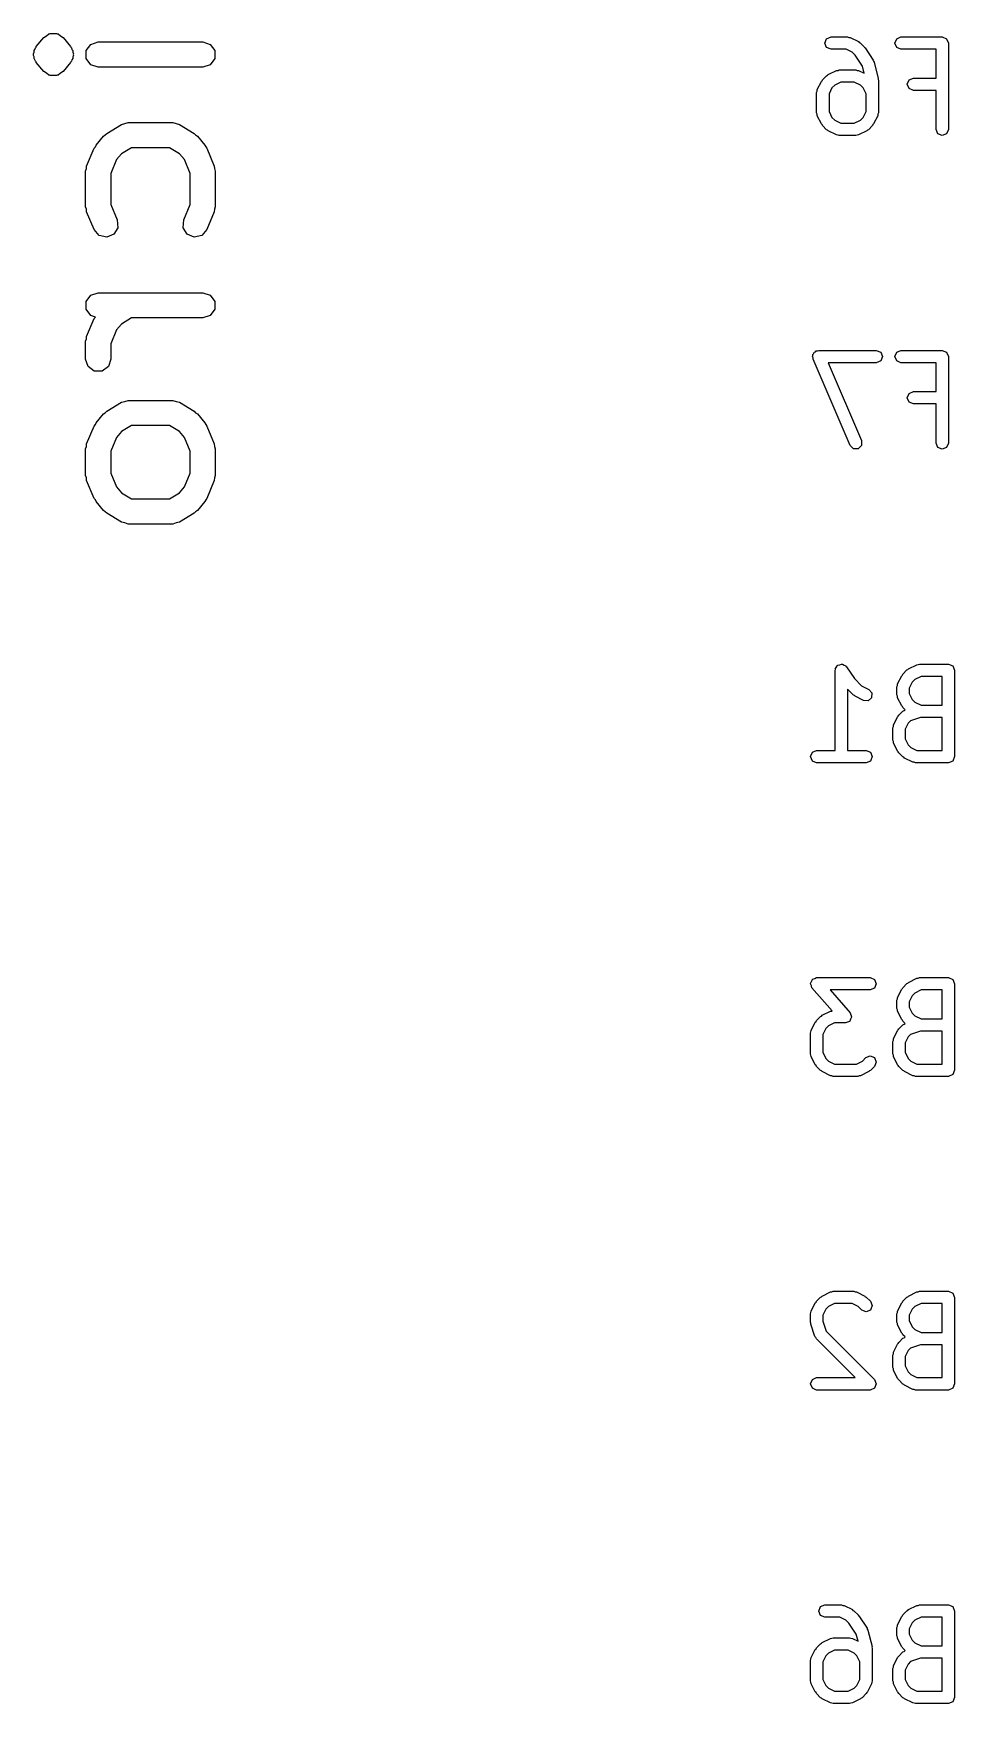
# Model space of a CAD drawing. Extents: x 129 to 198.8, y -112.3 to -31.2.
# Drawn here: x 136.7 to 144.16, y -60.36 to -46.83 of the extents above; entities that cross this region are included whole.
import ezdxf

# ---------------------------------------------------------------- set-up
doc = ezdxf.new("R2010")
doc.units = 0
doc.layers.add('BLACK', color=7, linetype='CONTINUOUS')

msp = doc.modelspace()

# ---------------------------------------------------------------- linework, layer by layer
at = {"layer": 'BLACK', "linetype": 'CONTINUOUS'}
for p, q in [((136.724, -46.9451), (136.726, -46.9387)), ((136.726, -46.9387), (136.787, -46.8661)), ((136.787, -46.8661), (136.808, -46.8528)), ((136.808, -46.8528), (136.827, -46.8368)), ((136.827, -46.8368), (136.834, -46.8363)), ((136.834, -46.8363), (136.84, -46.8326)), ((136.84, -46.8326), (136.865, -46.8343)), ((136.865, -46.8343), (136.89, -46.8326)), ((136.89, -46.8326), (136.896, -46.8363)), ((136.896, -46.8363), (136.903, -46.8368)), ((136.903, -46.8368), (136.922, -46.8528)), ((136.922, -46.8528), (136.943, -46.8661)), ((136.943, -46.8661), (137.004, -46.9387)), ((137.004, -46.9387), (137.006, -46.9451)), ((137.131, -46.9723), (137.168, -46.9215)), ((137.168, -46.9215), (137.228, -46.9021)), ((137.228, -46.9021), (138.075, -46.9021)), ((138.075, -46.9021), (138.134, -46.9215)), ((138.134, -46.9215), (138.171, -46.9723)), ((143.113, -46.9107), (143.127, -46.8753)), ((143.127, -46.946), (143.113, -46.9107)), ((143.127, -46.8753), (143.163, -46.8607)), ((143.163, -46.8607), (143.296, -46.8607)), ((143.296, -46.8607), (143.307, -46.8651)), ((143.307, -46.8651), (143.318, -46.8659)), ((143.318, -46.8659), (143.385, -46.8993)), ((143.385, -46.8993), (143.39, -46.9055)), ((143.39, -46.9055), (143.398, -46.9086)), ((143.398, -46.9086), (143.431, -46.942)), ((143.431, -46.942), (143.433, -46.9467)), ((143.679, -46.9107), (143.694, -46.8753)), ((143.694, -46.946), (143.679, -46.9107)), ((143.694, -46.8753), (143.729, -46.8607)), ((143.729, -46.8607), (144.063, -46.8607)), ((144.063, -46.8607), (144.098, -46.8753)), ((144.098, -46.8753), (144.113, -46.9107)), ((144.113, -46.9107), (144.113, -47.6107)), ((136.703, -46.997), (136.708, -46.9851)), ((136.705, -47.0037), (136.703, -46.997)), ((136.703, -47.0105), (136.705, -47.0037)), ((136.708, -47.0223), (136.703, -47.0105)), ((136.708, -46.9723), (136.715, -46.962)), ((136.708, -46.9851), (136.708, -46.9723)), ((136.708, -47.0351), (136.708, -47.0223)), ((136.715, -47.0455), (136.708, -47.0351)), ((136.715, -46.962), (136.719, -46.9496)), ((136.719, -47.0578), (136.715, -47.0455)), ((136.719, -46.9496), (136.724, -46.9451)), ((136.724, -47.0623), (136.719, -47.0578)), ((136.726, -47.0688), (136.724, -47.0623)), ((136.787, -47.1413), (136.726, -47.0688)), ((137.004, -47.0688), (136.943, -47.1413)), ((137.006, -47.0623), (137.004, -47.0688)), ((137.006, -46.9451), (137.011, -46.9496)), ((137.011, -47.0578), (137.006, -47.0623)), ((137.011, -46.9496), (137.015, -46.962)), ((137.015, -47.0455), (137.011, -47.0578)), ((137.015, -46.962), (137.022, -46.9723)), ((137.022, -47.0351), (137.015, -47.0455)), ((137.022, -46.9723), (137.022, -46.9851)), ((137.022, -46.9851), (137.027, -46.997)), ((137.027, -47.0105), (137.022, -47.0223)), ((137.022, -47.0223), (137.022, -47.0351)), ((137.027, -46.997), (137.025, -47.0037)), ((137.025, -47.0037), (137.027, -47.0105)), ((137.131, -47.0351), (137.131, -46.9723)), ((137.168, -47.0859), (137.131, -47.0351)), ((138.171, -47.0351), (138.134, -47.0859)), ((138.171, -46.9723), (138.171, -47.0351)), ((143.163, -46.9607), (143.127, -46.946)), ((143.284, -46.9607), (143.163, -46.9607)), ((143.333, -46.9851), (143.284, -46.9607)), ((143.357, -47.0092), (143.333, -46.9851)), ((143.416, -47.0979), (143.357, -47.0092)), ((143.433, -46.9467), (143.438, -46.9496)), ((143.438, -46.9496), (143.504, -47.0496)), ((143.504, -47.0496), (143.506, -47.0582)), ((143.506, -47.0582), (143.511, -47.0652)), ((143.511, -47.0652), (143.545, -47.1985)), ((143.729, -46.9607), (143.694, -46.946)), ((144.013, -46.9607), (143.729, -46.9607)), ((144.013, -47.194), (144.013, -46.9607)), ((136.808, -47.1546), (136.787, -47.1413)), ((136.827, -47.1706), (136.808, -47.1546)), ((136.834, -47.1711), (136.827, -47.1706)), ((136.84, -47.1748), (136.834, -47.1711)), ((136.865, -47.1731), (136.84, -47.1748)), ((136.89, -47.1748), (136.865, -47.1731)), ((136.896, -47.1711), (136.89, -47.1748)), ((136.903, -47.1706), (136.896, -47.1711)), ((136.922, -47.1546), (136.903, -47.1706)), ((136.943, -47.1413), (136.922, -47.1546)), ((137.228, -47.1053), (137.168, -47.0859)), ((138.075, -47.1053), (137.228, -47.1053)), ((138.134, -47.0859), (138.075, -47.1053)), ((143.091, -47.2162), (143.094, -47.2086)), ((143.094, -47.2086), (143.127, -47.1753)), ((143.127, -47.1753), (143.135, -47.1722)), ((143.135, -47.1722), (143.14, -47.1659)), ((143.14, -47.1659), (143.207, -47.1326)), ((143.207, -47.1326), (143.219, -47.1318)), ((143.219, -47.1318), (143.229, -47.1273)), ((143.229, -47.1273), (143.363, -47.1273)), ((143.363, -47.1273), (143.373, -47.1318)), ((143.373, -47.1318), (143.385, -47.1326)), ((143.385, -47.1326), (143.431, -47.1554)), ((143.431, -47.1554), (143.416, -47.0979)), ((143.545, -47.1985), (143.544, -47.2048)), ((143.544, -47.2048), (143.546, -47.2107)), ((143.546, -47.2107), (143.546, -47.4773)), ((143.779, -47.244), (143.794, -47.2086)), ((143.794, -47.2086), (143.829, -47.194)), ((143.829, -47.194), (144.013, -47.194)), ((143.046, -47.3107), (143.05, -47.2999)), ((143.046, -47.4773), (143.046, -47.3107)), ((143.05, -47.2999), (143.051, -47.2883)), ((143.051, -47.2883), (143.085, -47.2216)), ((143.085, -47.2216), (143.091, -47.2162)), ((143.17, -47.2736), (143.146, -47.3225)), ((143.146, -47.3225), (143.146, -47.4655)), ((143.192, -47.2518), (143.17, -47.2736)), ((143.241, -47.2273), (143.192, -47.2518)), ((143.351, -47.2273), (143.241, -47.2273)), ((143.4, -47.2518), (143.351, -47.2273)), ((143.422, -47.2736), (143.4, -47.2518)), ((143.446, -47.3225), (143.422, -47.2736)), ((143.446, -47.4655), (143.446, -47.3225)), ((143.794, -47.2794), (143.779, -47.244)), ((143.829, -47.294), (143.794, -47.2794)), ((144.013, -47.294), (143.829, -47.294)), ((144.013, -47.6107), (144.013, -47.294)), ((143.05, -47.4881), (143.046, -47.4773)), ((143.146, -47.4655), (143.17, -47.5144)), ((143.422, -47.5144), (143.446, -47.4655)), ((143.546, -47.4773), (143.542, -47.4881)), ((137.297, -47.6423), (137.417, -47.5697)), ((137.417, -47.5697), (137.444, -47.5636)), ((137.444, -47.5636), (137.47, -47.5553)), ((137.47, -47.5553), (137.833, -47.5553)), ((137.833, -47.5553), (137.858, -47.5636)), ((137.858, -47.5636), (137.885, -47.5697)), ((137.885, -47.5697), (138.006, -47.6423)), ((143.051, -47.4997), (143.05, -47.4881)), ((143.085, -47.5664), (143.051, -47.4997)), ((143.091, -47.5718), (143.085, -47.5664)), ((143.094, -47.5794), (143.091, -47.5718)), ((143.127, -47.6127), (143.094, -47.5794)), ((143.135, -47.6158), (143.127, -47.6127)), ((143.14, -47.6221), (143.135, -47.6158)), ((143.17, -47.5144), (143.192, -47.5362)), ((143.192, -47.5362), (143.241, -47.5607)), ((143.241, -47.5607), (143.351, -47.5607)), ((143.351, -47.5607), (143.4, -47.5362)), ((143.4, -47.5362), (143.422, -47.5144)), ((143.457, -47.6158), (143.452, -47.6221)), ((143.465, -47.6127), (143.457, -47.6158)), ((143.498, -47.5794), (143.465, -47.6127)), ((143.501, -47.5718), (143.498, -47.5794)), ((143.507, -47.5664), (143.501, -47.5718)), ((143.541, -47.4997), (143.507, -47.5664)), ((143.542, -47.4881), (143.541, -47.4997)), ((144.027, -47.646), (144.013, -47.6107)), ((144.113, -47.6107), (144.098, -47.646)), ((137.195, -47.7629), (137.205, -47.7512)), ((137.205, -47.7512), (137.21, -47.737)), ((137.21, -47.737), (137.271, -47.6644)), ((137.271, -47.6644), (137.285, -47.6552)), ((137.285, -47.6552), (137.297, -47.6423)), ((138.006, -47.6423), (138.017, -47.6552)), ((138.017, -47.6552), (138.032, -47.6644)), ((138.032, -47.6644), (138.092, -47.737)), ((138.092, -47.737), (138.098, -47.7512)), ((138.098, -47.7512), (138.108, -47.7629)), ((143.207, -47.6554), (143.14, -47.6221)), ((143.219, -47.6562), (143.207, -47.6554)), ((143.229, -47.6607), (143.219, -47.6562)), ((143.363, -47.6607), (143.229, -47.6607)), ((143.373, -47.6562), (143.363, -47.6607)), ((143.385, -47.6554), (143.373, -47.6562)), ((143.452, -47.6221), (143.385, -47.6554)), ((144.063, -47.6607), (144.027, -47.646)), ((144.098, -47.646), (144.063, -47.6607)), ((137.134, -47.9081), (137.195, -47.7629)), ((137.376, -47.8552), (137.329, -47.9675)), ((137.416, -47.8077), (137.376, -47.8552)), ((137.498, -47.7585), (137.416, -47.8077)), ((137.804, -47.7585), (137.498, -47.7585)), ((137.887, -47.8077), (137.804, -47.7585)), ((137.926, -47.8552), (137.887, -47.8077)), ((137.973, -47.9675), (137.926, -47.8552)), ((138.108, -47.7629), (138.168, -47.9081)), ((137.126, -47.9471), (137.132, -47.9281)), ((137.126, -48.2374), (137.126, -47.9471)), ((137.132, -47.9281), (137.134, -47.9081)), ((137.329, -47.9675), (137.329, -48.2171)), ((137.973, -48.2171), (137.973, -47.9675)), ((138.168, -47.9081), (138.17, -47.9281)), ((138.17, -47.9281), (138.176, -47.9471)), ((138.176, -47.9471), (138.176, -48.2374)), ((137.132, -48.2565), (137.126, -48.2374)), ((137.134, -48.2765), (137.132, -48.2565)), ((137.195, -48.4216), (137.134, -48.2765)), ((137.329, -48.2171), (137.382, -48.3435)), ((137.92, -48.3435), (137.973, -48.2171)), ((138.168, -48.2765), (138.108, -48.4216)), ((138.17, -48.2565), (138.168, -48.2765)), ((138.176, -48.2374), (138.17, -48.2565)), ((137.235, -48.4693), (137.195, -48.4216)), ((137.387, -48.4061), (137.354, -48.4597)), ((137.382, -48.3435), (137.387, -48.4061)), ((137.915, -48.4061), (137.92, -48.3435)), ((137.948, -48.4597), (137.915, -48.4061)), ((138.108, -48.4216), (138.067, -48.4693)), ((137.297, -48.4838), (137.235, -48.4693)), ((137.354, -48.4597), (137.297, -48.4838)), ((138.006, -48.4838), (137.948, -48.4597)), ((138.067, -48.4693), (138.006, -48.4838)), ((137.131, -49.0043), (137.168, -48.9535)), ((137.168, -48.9535), (137.228, -48.9341)), ((137.228, -48.9341), (138.075, -48.9341)), ((138.075, -48.9341), (138.134, -48.9535)), ((138.134, -48.9535), (138.171, -49.0043)), ((137.131, -49.0671), (137.131, -49.0043)), ((137.168, -49.1179), (137.131, -49.0671)), ((138.171, -49.0671), (138.134, -49.1179)), ((138.171, -49.0043), (138.171, -49.0671)), ((137.134, -49.2869), (137.195, -49.1418)), ((137.205, -49.1298), (137.168, -49.1179)), ((137.195, -49.1418), (137.205, -49.1301)), ((137.205, -49.1301), (137.205, -49.1298)), ((137.376, -49.2341), (137.329, -49.3463)), ((137.416, -49.1865), (137.376, -49.2341)), ((137.498, -49.1373), (137.416, -49.1865)), ((138.075, -49.1373), (137.498, -49.1373)), ((138.134, -49.1179), (138.075, -49.1373)), ((137.126, -49.326), (137.132, -49.3069)), ((137.126, -49.4711), (137.126, -49.326)), ((137.132, -49.3069), (137.134, -49.2869)), ((137.329, -49.3463), (137.329, -49.4711)), ((137.146, -49.5309), (137.126, -49.4711)), ((137.329, -49.4711), (137.31, -49.5309)), ((143.013, -49.4507), (143.016, -49.4417)), ((143.017, -49.4601), (143.013, -49.4507)), ((143.016, -49.4321), (143.023, -49.4248)), ((143.016, -49.4417), (143.016, -49.4321)), ((143.017, -49.4704), (143.017, -49.4601)), ((143.317, -50.1704), (143.017, -49.4704)), ((143.023, -49.4248), (143.027, -49.4153)), ((143.027, -49.4153), (143.036, -49.4116)), ((143.036, -49.4116), (143.043, -49.4047)), ((143.043, -49.4047), (143.053, -49.4046)), ((143.053, -49.4046), (143.063, -49.4007)), ((143.063, -49.4007), (143.529, -49.4007)), ((143.529, -49.5007), (143.138, -49.5007)), ((143.138, -49.5007), (143.409, -50.131)), ((143.529, -49.4007), (143.565, -49.4153)), ((143.565, -49.486), (143.529, -49.5007)), ((143.565, -49.4153), (143.579, -49.4507)), ((143.579, -49.4507), (143.565, -49.486)), ((143.679, -49.4507), (143.694, -49.4153)), ((143.694, -49.486), (143.679, -49.4507)), ((143.694, -49.4153), (143.729, -49.4007)), ((143.729, -49.5007), (143.694, -49.486)), ((143.729, -49.4007), (144.063, -49.4007)), ((144.013, -49.5007), (143.729, -49.5007)), ((144.013, -49.734), (144.013, -49.5007)), ((144.063, -49.4007), (144.098, -49.4153)), ((144.098, -49.4153), (144.113, -49.4507)), ((144.113, -49.4507), (144.113, -50.1507)), ((137.196, -49.5678), (137.146, -49.5309)), ((137.259, -49.5678), (137.196, -49.5678)), ((137.31, -49.5309), (137.259, -49.5678)), ((143.779, -49.784), (143.794, -49.7486)), ((143.794, -49.7486), (143.829, -49.734)), ((143.829, -49.734), (144.013, -49.734)), ((137.21, -49.9867), (137.271, -49.9141)), ((137.271, -49.9141), (137.285, -49.905)), ((137.285, -49.905), (137.297, -49.892)), ((137.297, -49.892), (137.417, -49.8194)), ((137.417, -49.8194), (137.444, -49.8134)), ((137.444, -49.8134), (137.47, -49.805)), ((137.47, -49.805), (137.833, -49.805)), ((137.833, -49.805), (137.858, -49.8134)), ((137.858, -49.8134), (137.885, -49.8194)), ((137.885, -49.8194), (138.006, -49.892)), ((138.006, -49.892), (138.017, -49.905)), ((138.017, -49.905), (138.032, -49.9141)), ((138.032, -49.9141), (138.092, -49.9867)), ((143.794, -49.8194), (143.779, -49.784)), ((143.829, -49.834), (143.794, -49.8194)), ((144.013, -49.834), (143.829, -49.834)), ((144.013, -50.1507), (144.013, -49.834)), ((137.134, -50.1578), (137.195, -50.0126)), ((137.195, -50.0126), (137.205, -50.001)), ((137.205, -50.001), (137.21, -49.9867)), ((137.498, -50.0082), (137.416, -50.0574)), ((137.804, -50.0082), (137.498, -50.0082)), ((137.887, -50.0574), (137.804, -50.0082)), ((138.092, -49.9867), (138.098, -50.001)), ((138.098, -50.001), (138.108, -50.0126)), ((138.108, -50.0126), (138.168, -50.1578)), ((137.126, -50.1969), (137.132, -50.1778)), ((137.132, -50.1778), (137.134, -50.1578)), ((137.376, -50.105), (137.329, -50.2172)), ((137.416, -50.0574), (137.376, -50.105)), ((137.926, -50.105), (137.887, -50.0574)), ((137.973, -50.2172), (137.926, -50.105)), ((138.168, -50.1578), (138.17, -50.1778)), ((138.17, -50.1778), (138.176, -50.1969)), ((143.344, -50.1971), (143.317, -50.1704)), ((143.409, -50.1692), (143.382, -50.1966)), ((143.409, -50.131), (143.409, -50.1692)), ((144.027, -50.186), (144.013, -50.1507)), ((144.063, -50.2007), (144.027, -50.186)), ((144.098, -50.186), (144.063, -50.2007)), ((144.113, -50.1507), (144.098, -50.186)), ((137.126, -50.4146), (137.126, -50.1969)), ((137.329, -50.2172), (137.329, -50.3942)), ((137.973, -50.3942), (137.973, -50.2172)), ((138.176, -50.1969), (138.176, -50.4146)), ((143.382, -50.1966), (143.344, -50.1971)), ((137.132, -50.4337), (137.126, -50.4146)), ((137.134, -50.4536), (137.132, -50.4337)), ((137.195, -50.5988), (137.134, -50.4536)), ((137.329, -50.3942), (137.376, -50.5065)), ((137.926, -50.5065), (137.973, -50.3942)), ((138.168, -50.4536), (138.108, -50.5988)), ((138.17, -50.4337), (138.168, -50.4536)), ((138.176, -50.4146), (138.17, -50.4337)), ((137.376, -50.5065), (137.416, -50.554)), ((137.416, -50.554), (137.498, -50.6033)), ((137.804, -50.6033), (137.887, -50.554)), ((137.887, -50.554), (137.926, -50.5065)), ((137.205, -50.6105), (137.195, -50.5988)), ((137.21, -50.6248), (137.205, -50.6105)), ((137.271, -50.6973), (137.21, -50.6248)), ((137.285, -50.7065), (137.271, -50.6973)), ((137.297, -50.7194), (137.285, -50.7065)), ((137.417, -50.792), (137.297, -50.7194)), ((137.498, -50.6033), (137.804, -50.6033)), ((138.006, -50.7194), (137.885, -50.792)), ((138.017, -50.7065), (138.006, -50.7194)), ((138.032, -50.6973), (138.017, -50.7065)), ((138.092, -50.6248), (138.032, -50.6973)), ((138.098, -50.6105), (138.092, -50.6248)), ((138.108, -50.5988), (138.098, -50.6105)), ((137.444, -50.7981), (137.417, -50.792)), ((137.47, -50.8065), (137.444, -50.7981)), ((137.833, -50.8065), (137.47, -50.8065)), ((137.858, -50.7981), (137.833, -50.8065)), ((137.885, -50.792), (137.858, -50.7981)), ((143.218, -51.9491), (143.233, -51.9462)), ((143.233, -51.9462), (143.246, -51.9407)), ((143.246, -51.9407), (143.251, -51.9426)), ((143.251, -51.9426), (143.256, -51.9416)), ((143.256, -51.9416), (143.268, -51.9497)), ((143.79, -51.9793), (143.857, -51.9459)), ((143.857, -51.9459), (143.869, -51.9451)), ((143.869, -51.9451), (143.879, -51.9407)), ((143.879, -51.9407), (144.113, -51.9407)), ((144.113, -51.9407), (144.148, -51.9553)), ((143.196, -51.9907), (143.198, -51.9859)), ((143.196, -52.6407), (143.196, -51.9907)), ((143.197, -51.9809), (143.205, -51.9688)), ((143.198, -51.9859), (143.197, -51.9809)), ((143.205, -51.9688), (143.211, -51.9553)), ((143.211, -51.9553), (143.215, -51.9533)), ((143.215, -51.9533), (143.218, -51.9491)), ((143.268, -51.9497), (143.281, -51.9553)), ((143.281, -51.9553), (143.283, -51.9601)), ((143.283, -51.9601), (143.288, -51.9629)), ((143.288, -51.9629), (143.352, -52.0588)), ((143.352, -52.0588), (143.409, -52.1162)), ((143.701, -52.1016), (143.735, -52.035)), ((143.735, -52.035), (143.741, -52.0296)), ((143.741, -52.0296), (143.744, -52.022)), ((143.744, -52.022), (143.777, -51.9886)), ((143.777, -51.9886), (143.785, -51.9855)), ((143.785, -51.9855), (143.79, -51.9793)), ((143.842, -52.0651), (143.82, -52.0869)), ((143.891, -52.0407), (143.842, -52.0651)), ((144.063, -52.0407), (143.891, -52.0407)), ((144.063, -52.274), (144.063, -52.0407)), ((144.148, -51.9553), (144.163, -51.9907)), ((144.163, -51.9907), (144.163, -52.6907)), ((143.344, -52.1927), (143.296, -52.1447)), ((143.296, -52.1447), (143.296, -52.6407)), ((143.352, -52.1958), (143.344, -52.1927)), ((143.357, -52.2021), (143.352, -52.1958)), ((143.424, -52.2354), (143.357, -52.2021)), ((143.409, -52.1162), (143.468, -52.1459)), ((143.491, -52.213), (143.462, -52.2381)), ((143.468, -52.1459), (143.493, -52.1749)), ((143.493, -52.1749), (143.491, -52.213)), ((143.696, -52.124), (143.7, -52.1132)), ((143.696, -52.1907), (143.696, -52.124)), ((143.7, -52.2014), (143.696, -52.1907)), ((143.7, -52.1132), (143.701, -52.1016)), ((143.701, -52.213), (143.7, -52.2014)), ((143.735, -52.2797), (143.701, -52.213)), ((143.82, -52.0869), (143.796, -52.1358)), ((143.796, -52.1358), (143.796, -52.1789)), ((143.796, -52.1789), (143.82, -52.2277)), ((143.462, -52.2381), (143.424, -52.2354)), ((143.711, -52.3553), (143.744, -52.322)), ((143.741, -52.2851), (143.735, -52.2797)), ((143.744, -52.2927), (143.741, -52.2851)), ((143.762, -52.311), (143.744, -52.2927)), ((143.744, -52.322), (143.755, -52.3175)), ((143.755, -52.3175), (143.762, -52.311)), ((143.82, -52.2277), (143.842, -52.2496)), ((143.842, -52.2496), (143.891, -52.274)), ((143.891, -52.274), (144.063, -52.274)), ((143.663, -52.4573), (143.667, -52.4466)), ((143.663, -52.5573), (143.663, -52.4573)), ((143.667, -52.4466), (143.668, -52.435)), ((143.668, -52.435), (143.701, -52.3683)), ((143.701, -52.3683), (143.707, -52.3629)), ((143.707, -52.3629), (143.711, -52.3553)), ((143.787, -52.4203), (143.763, -52.4691)), ((143.763, -52.4691), (143.763, -52.5455)), ((143.806, -52.401), (143.787, -52.4203)), ((143.887, -52.374), (143.806, -52.401)), ((144.063, -52.374), (143.887, -52.374)), ((144.063, -52.6407), (144.063, -52.374)), ((143.667, -52.5681), (143.663, -52.5573)), ((143.668, -52.5797), (143.667, -52.5681)), ((143.701, -52.6464), (143.668, -52.5797)), ((143.763, -52.5455), (143.787, -52.5944)), ((143.787, -52.5944), (143.809, -52.6162)), ((143.809, -52.6162), (143.858, -52.6407)), ((142.996, -52.6907), (143.011, -52.6553)), ((143.011, -52.726), (142.996, -52.6907)), ((143.011, -52.6553), (143.046, -52.6407)), ((143.046, -52.7407), (143.011, -52.726)), ((143.046, -52.6407), (143.196, -52.6407)), ((143.446, -52.7407), (143.046, -52.7407)), ((143.296, -52.6407), (143.446, -52.6407)), ((143.446, -52.6407), (143.481, -52.6553)), ((143.481, -52.726), (143.446, -52.7407)), ((143.481, -52.6553), (143.496, -52.6907)), ((143.496, -52.6907), (143.481, -52.726)), ((143.707, -52.6518), (143.701, -52.6464)), ((143.711, -52.6594), (143.707, -52.6518)), ((143.744, -52.6927), (143.711, -52.6594)), ((143.752, -52.6958), (143.744, -52.6927)), ((143.757, -52.7021), (143.752, -52.6958)), ((143.824, -52.7354), (143.757, -52.7021)), ((143.835, -52.7362), (143.824, -52.7354)), ((143.846, -52.7407), (143.835, -52.7362)), ((144.113, -52.7407), (143.846, -52.7407)), ((143.858, -52.6407), (144.063, -52.6407)), ((144.148, -52.726), (144.113, -52.7407)), ((144.163, -52.6907), (144.148, -52.726)), ((142.996, -54.5273), (143.004, -54.5116)), ((143.004, -54.5116), (143.011, -54.4953)), ((143.011, -54.4953), (143.012, -54.4946)), ((143.012, -54.4946), (143.013, -54.493)), ((143.013, -54.493), (143.03, -54.4874)), ((143.03, -54.4874), (143.046, -54.4807)), ((143.046, -54.4807), (143.479, -54.4807)), ((143.479, -54.4807), (143.515, -54.4953)), ((143.515, -54.4953), (143.529, -54.5307)), ((143.79, -54.5193), (143.857, -54.4859)), ((143.857, -54.4859), (143.869, -54.4851)), ((143.869, -54.4851), (143.879, -54.4807)), ((143.879, -54.4807), (144.113, -54.4807)), ((144.113, -54.4807), (144.148, -54.4953)), ((144.148, -54.4953), (144.163, -54.5307)), ((142.997, -54.529), (142.996, -54.5273)), ((142.996, -54.5307), (142.997, -54.529)), ((143.003, -54.5469), (142.996, -54.5307)), ((143.008, -54.5636), (143.003, -54.5469)), ((143.172, -54.7504), (143.008, -54.5636)), ((143.479, -54.5807), (143.156, -54.5807)), ((143.156, -54.5807), (143.317, -54.7644)), ((143.515, -54.566), (143.479, -54.5807)), ((143.529, -54.5307), (143.515, -54.566)), ((143.696, -54.664), (143.7, -54.6532)), ((143.7, -54.6532), (143.701, -54.6416)), ((143.701, -54.6416), (143.735, -54.575)), ((143.735, -54.575), (143.741, -54.5696)), ((143.741, -54.5696), (143.744, -54.562)), ((143.744, -54.562), (143.777, -54.5286)), ((143.777, -54.5286), (143.785, -54.5255)), ((143.785, -54.5255), (143.79, -54.5193)), ((143.82, -54.6269), (143.796, -54.6758)), ((143.842, -54.6051), (143.82, -54.6269)), ((143.891, -54.5807), (143.842, -54.6051)), ((144.063, -54.5807), (143.891, -54.5807)), ((144.063, -54.814), (144.063, -54.5807)), ((144.163, -54.5307), (144.163, -55.2307)), ((143.085, -54.7922), (143.09, -54.7859)), ((143.09, -54.7859), (143.157, -54.7526)), ((143.157, -54.7526), (143.169, -54.7518)), ((143.169, -54.7518), (143.172, -54.7504)), ((143.317, -54.7644), (143.323, -54.7811)), ((143.323, -54.7811), (143.329, -54.7973)), ((143.696, -54.7307), (143.696, -54.664)), ((143.7, -54.7414), (143.696, -54.7307)), ((143.701, -54.753), (143.7, -54.7414)), ((143.735, -54.8197), (143.701, -54.753)), ((143.796, -54.6758), (143.796, -54.7189)), ((143.796, -54.7189), (143.82, -54.7677)), ((143.82, -54.7677), (143.842, -54.7896)), ((142.996, -54.9307), (143, -54.9199)), ((143, -54.9199), (143.001, -54.9083)), ((143.001, -54.9083), (143.035, -54.8416)), ((143.035, -54.8416), (143.041, -54.8362)), ((143.041, -54.8362), (143.044, -54.8286)), ((143.044, -54.8286), (143.077, -54.7953)), ((143.077, -54.7953), (143.085, -54.7922)), ((143.12, -54.8936), (143.096, -54.9425)), ((143.142, -54.8718), (143.12, -54.8936)), ((143.191, -54.8473), (143.142, -54.8718)), ((143.279, -54.8473), (143.191, -54.8473)), ((143.296, -54.8406), (143.279, -54.8473)), ((143.312, -54.835), (143.296, -54.8406)), ((143.313, -54.8334), (143.312, -54.835)), ((143.315, -54.8327), (143.313, -54.8334)), ((143.321, -54.8164), (143.315, -54.8327)), ((143.329, -54.8007), (143.321, -54.8164)), ((143.329, -54.7973), (143.329, -54.799)), ((143.329, -54.799), (143.329, -54.8007)), ((143.668, -54.975), (143.701, -54.9083)), ((143.701, -54.9083), (143.707, -54.9029)), ((143.707, -54.9029), (143.711, -54.8953)), ((143.711, -54.8953), (143.744, -54.862)), ((143.741, -54.8251), (143.735, -54.8197)), ((143.744, -54.8327), (143.741, -54.8251)), ((143.762, -54.851), (143.744, -54.8327)), ((143.744, -54.862), (143.755, -54.8575)), ((143.755, -54.8575), (143.762, -54.851)), ((143.887, -54.914), (143.806, -54.941)), ((143.842, -54.7896), (143.891, -54.814)), ((144.063, -54.914), (143.887, -54.914)), ((143.891, -54.814), (144.063, -54.814)), ((144.063, -55.1807), (144.063, -54.914)), ((142.996, -55.0973), (142.996, -54.9307)), ((143.096, -54.9425), (143.096, -55.0855)), ((143.663, -54.9973), (143.667, -54.9866)), ((143.663, -55.0973), (143.663, -54.9973)), ((143.667, -54.9866), (143.668, -54.975)), ((143.787, -54.9603), (143.763, -55.0091)), ((143.763, -55.0091), (143.763, -55.0855)), ((143.806, -54.941), (143.787, -54.9603)), ((143, -55.1081), (142.996, -55.0973)), ((143.001, -55.1197), (143, -55.1081)), ((143.035, -55.1864), (143.001, -55.1197)), ((143.041, -55.1918), (143.035, -55.1864)), ((143.044, -55.1994), (143.041, -55.1918)), ((143.096, -55.0855), (143.12, -55.1344)), ((143.12, -55.1344), (143.142, -55.1562)), ((143.142, -55.1562), (143.191, -55.1807)), ((143.191, -55.1807), (143.368, -55.1807)), ((143.368, -55.1807), (143.416, -55.1562)), ((143.416, -55.1562), (143.444, -55.1286)), ((143.444, -55.1286), (143.479, -55.114)), ((143.479, -55.114), (143.515, -55.1286)), ((143.515, -55.1286), (143.529, -55.164)), ((143.529, -55.164), (143.515, -55.1994)), ((143.667, -55.1081), (143.663, -55.0973)), ((143.668, -55.1197), (143.667, -55.1081)), ((143.701, -55.1864), (143.668, -55.1197)), ((143.707, -55.1918), (143.701, -55.1864)), ((143.711, -55.1994), (143.707, -55.1918)), ((143.763, -55.0855), (143.787, -55.1344)), ((143.787, -55.1344), (143.809, -55.1562)), ((143.809, -55.1562), (143.858, -55.1807)), ((143.858, -55.1807), (144.063, -55.1807)), ((143.077, -55.2327), (143.044, -55.1994)), ((143.085, -55.2358), (143.077, -55.2327)), ((143.09, -55.2421), (143.085, -55.2358)), ((143.157, -55.2754), (143.09, -55.2421)), ((143.169, -55.2762), (143.157, -55.2754)), ((143.179, -55.2807), (143.169, -55.2762)), ((143.379, -55.2807), (143.179, -55.2807)), ((143.39, -55.2762), (143.379, -55.2807)), ((143.402, -55.2754), (143.39, -55.2762)), ((143.468, -55.2421), (143.402, -55.2754)), ((143.474, -55.2358), (143.468, -55.2421)), ((143.481, -55.2327), (143.474, -55.2358)), ((143.515, -55.1994), (143.481, -55.2327)), ((143.744, -55.2327), (143.711, -55.1994)), ((143.752, -55.2358), (143.744, -55.2327)), ((143.757, -55.2421), (143.752, -55.2358)), ((143.824, -55.2754), (143.757, -55.2421)), ((143.835, -55.2762), (143.824, -55.2754)), ((143.846, -55.2807), (143.835, -55.2762)), ((144.113, -55.2807), (143.846, -55.2807)), ((144.148, -55.266), (144.113, -55.2807)), ((144.163, -55.2307), (144.148, -55.266)), ((143.044, -57.102), (143.077, -57.0686)), ((143.077, -57.0686), (143.085, -57.0655)), ((143.085, -57.0655), (143.09, -57.0593)), ((143.09, -57.0593), (143.157, -57.0259)), ((143.157, -57.0259), (143.169, -57.0251)), ((143.169, -57.0251), (143.179, -57.0207)), ((143.179, -57.0207), (143.346, -57.0207)), ((143.346, -57.0207), (143.357, -57.0251)), ((143.357, -57.0251), (143.368, -57.0259)), ((143.368, -57.0259), (143.435, -57.0593)), ((143.435, -57.0593), (143.44, -57.0655)), ((143.44, -57.0655), (143.448, -57.0686)), ((143.448, -57.0686), (143.481, -57.102)), ((143.744, -57.102), (143.777, -57.0686)), ((143.777, -57.0686), (143.785, -57.0655)), ((143.785, -57.0655), (143.79, -57.0593)), ((143.79, -57.0593), (143.857, -57.0259)), ((143.857, -57.0259), (143.869, -57.0251)), ((143.869, -57.0251), (143.879, -57.0207)), ((143.879, -57.0207), (144.113, -57.0207)), ((144.113, -57.0207), (144.148, -57.0353)), ((144.148, -57.0353), (144.163, -57.0707)), ((144.163, -57.0707), (144.163, -57.7707)), ((142.996, -57.204), (143, -57.1932)), ((142.996, -57.2707), (142.996, -57.204)), ((143, -57.1932), (143.001, -57.1816)), ((143.001, -57.1816), (143.035, -57.115)), ((143.035, -57.115), (143.041, -57.1096)), ((143.041, -57.1096), (143.044, -57.102)), ((143.12, -57.1669), (143.096, -57.2158)), ((143.096, -57.2158), (143.096, -57.2626)), ((143.142, -57.1451), (143.12, -57.1669)), ((143.191, -57.1207), (143.142, -57.1451)), ((143.334, -57.1207), (143.191, -57.1207)), ((143.383, -57.1451), (143.334, -57.1207)), ((143.411, -57.1727), (143.383, -57.1451)), ((143.446, -57.1873), (143.411, -57.1727)), ((143.481, -57.1727), (143.446, -57.1873)), ((143.481, -57.102), (143.496, -57.1373)), ((143.496, -57.1373), (143.481, -57.1727)), ((143.696, -57.204), (143.7, -57.1932)), ((143.696, -57.2707), (143.696, -57.204)), ((143.7, -57.1932), (143.701, -57.1816)), ((143.701, -57.1816), (143.735, -57.115)), ((143.735, -57.115), (143.741, -57.1096)), ((143.741, -57.1096), (143.744, -57.102)), ((143.82, -57.1669), (143.796, -57.2158)), ((143.796, -57.2158), (143.796, -57.2589)), ((143.842, -57.1451), (143.82, -57.1669)), ((143.891, -57.1207), (143.842, -57.1451)), ((144.063, -57.1207), (143.891, -57.1207)), ((144.063, -57.354), (144.063, -57.1207)), ((142.999, -57.2783), (142.996, -57.2707)), ((142.999, -57.2865), (142.999, -57.2783)), ((143.032, -57.3865), (142.999, -57.2865)), ((143.096, -57.2626), (143.123, -57.3437)), ((143.123, -57.3437), (143.515, -57.7353)), ((143.7, -57.2814), (143.696, -57.2707)), ((143.701, -57.293), (143.7, -57.2814)), ((143.735, -57.3597), (143.701, -57.293)), ((143.796, -57.2589), (143.82, -57.3077)), ((143.82, -57.3077), (143.842, -57.3296)), ((143.842, -57.3296), (143.891, -57.354)), ((143.891, -57.354), (144.063, -57.354)), ((143.04, -57.3953), (143.032, -57.3865)), ((143.044, -57.406), (143.04, -57.3953)), ((143.359, -57.7207), (143.044, -57.406)), ((143.668, -57.515), (143.701, -57.4483)), ((143.701, -57.4483), (143.707, -57.4429)), ((143.707, -57.4429), (143.711, -57.4353)), ((143.711, -57.4353), (143.744, -57.402)), ((143.741, -57.3651), (143.735, -57.3597)), ((143.744, -57.3727), (143.741, -57.3651)), ((143.762, -57.391), (143.744, -57.3727)), ((143.744, -57.402), (143.755, -57.3975)), ((143.755, -57.3975), (143.762, -57.391)), ((143.806, -57.481), (143.787, -57.5003)), ((143.887, -57.454), (143.806, -57.481)), ((144.063, -57.454), (143.887, -57.454)), ((144.063, -57.7207), (144.063, -57.454)), ((143.663, -57.5373), (143.667, -57.5266)), ((143.663, -57.6373), (143.663, -57.5373)), ((143.667, -57.5266), (143.668, -57.515)), ((143.787, -57.5003), (143.763, -57.5491)), ((143.763, -57.5491), (143.763, -57.6255)), ((143.763, -57.6255), (143.787, -57.6744)), ((142.996, -57.7707), (143.011, -57.7353)), ((143.011, -57.7353), (143.046, -57.7207)), ((143.046, -57.7207), (143.359, -57.7207)), ((143.515, -57.7353), (143.515, -57.7353)), ((143.515, -57.7353), (143.529, -57.7707)), ((143.667, -57.6481), (143.663, -57.6373)), ((143.668, -57.6597), (143.667, -57.6481)), ((143.701, -57.7264), (143.668, -57.6597)), ((143.707, -57.7318), (143.701, -57.7264)), ((143.711, -57.7394), (143.707, -57.7318)), ((143.744, -57.7727), (143.711, -57.7394)), ((143.787, -57.6744), (143.809, -57.6962)), ((143.809, -57.6962), (143.858, -57.7207)), ((143.858, -57.7207), (144.063, -57.7207)), ((143.011, -57.806), (142.996, -57.7707)), ((143.046, -57.8207), (143.011, -57.806)), ((143.479, -57.8207), (143.046, -57.8207)), ((143.515, -57.806), (143.479, -57.8207)), ((143.529, -57.7707), (143.515, -57.806)), ((143.752, -57.7758), (143.744, -57.7727)), ((143.757, -57.7821), (143.752, -57.7758)), ((143.824, -57.8154), (143.757, -57.7821)), ((143.835, -57.8162), (143.824, -57.8154)), ((143.846, -57.8207), (143.835, -57.8162)), ((144.113, -57.8207), (143.846, -57.8207)), ((144.148, -57.806), (144.113, -57.8207)), ((144.163, -57.7707), (144.148, -57.806)), ((143.063, -59.6107), (143.077, -59.5753)), ((143.077, -59.646), (143.063, -59.6107)), ((143.077, -59.5753), (143.113, -59.5607)), ((143.113, -59.6607), (143.077, -59.646)), ((143.113, -59.5607), (143.246, -59.5607)), ((143.246, -59.5607), (143.257, -59.5651)), ((143.257, -59.5651), (143.268, -59.5659)), ((143.268, -59.5659), (143.335, -59.5993)), ((143.335, -59.5993), (143.34, -59.6055)), ((143.34, -59.6055), (143.348, -59.6086)), ((143.348, -59.6086), (143.381, -59.642)), ((143.381, -59.642), (143.383, -59.6467)), ((143.383, -59.6467), (143.388, -59.6496)), ((143.388, -59.6496), (143.454, -59.7496)), ((143.701, -59.7216), (143.735, -59.655)), ((143.735, -59.655), (143.741, -59.6496)), ((143.741, -59.6496), (143.744, -59.642)), ((143.744, -59.642), (143.777, -59.6086)), ((143.777, -59.6086), (143.785, -59.6055)), ((143.785, -59.6055), (143.79, -59.5993)), ((143.79, -59.5993), (143.857, -59.5659)), ((143.857, -59.5659), (143.869, -59.5651)), ((143.869, -59.5651), (143.879, -59.5607)), ((143.879, -59.5607), (144.113, -59.5607)), ((144.113, -59.5607), (144.148, -59.5753)), ((144.148, -59.5753), (144.163, -59.6107)), ((144.163, -59.6107), (144.163, -60.3107)), ((143.234, -59.6607), (143.113, -59.6607)), ((143.283, -59.6851), (143.234, -59.6607)), ((143.307, -59.7092), (143.283, -59.6851)), ((143.366, -59.7979), (143.307, -59.7092)), ((143.454, -59.7496), (143.456, -59.7582)), ((143.456, -59.7582), (143.461, -59.7652)), ((143.461, -59.7652), (143.495, -59.8985)), ((143.696, -59.744), (143.7, -59.7332)), ((143.696, -59.8107), (143.696, -59.744)), ((143.7, -59.7332), (143.701, -59.7216)), ((143.82, -59.7069), (143.796, -59.7558)), ((143.796, -59.7558), (143.796, -59.7989)), ((143.842, -59.6851), (143.82, -59.7069)), ((143.891, -59.6607), (143.842, -59.6851)), ((144.063, -59.6607), (143.891, -59.6607)), ((144.063, -59.894), (144.063, -59.6607)), ((143.001, -59.9883), (143.035, -59.9216)), ((143.035, -59.9216), (143.041, -59.9162)), ((143.041, -59.9162), (143.044, -59.9086)), ((143.044, -59.9086), (143.077, -59.8753)), ((143.077, -59.8753), (143.085, -59.8722)), ((143.085, -59.8722), (143.09, -59.8659)), ((143.09, -59.8659), (143.157, -59.8326)), ((143.191, -59.9273), (143.142, -59.9518)), ((143.157, -59.8326), (143.169, -59.8318)), ((143.169, -59.8318), (143.179, -59.8273)), ((143.179, -59.8273), (143.313, -59.8273)), ((143.301, -59.9273), (143.191, -59.9273)), ((143.35, -59.9518), (143.301, -59.9273)), ((143.313, -59.8273), (143.323, -59.8318)), ((143.323, -59.8318), (143.335, -59.8326)), ((143.335, -59.8326), (143.381, -59.8554)), ((143.381, -59.8554), (143.366, -59.7979)), ((143.495, -59.8985), (143.494, -59.9048)), ((143.494, -59.9048), (143.496, -59.9107)), ((143.496, -59.9107), (143.496, -60.1773)), ((143.7, -59.8214), (143.696, -59.8107)), ((143.701, -59.833), (143.7, -59.8214)), ((143.735, -59.8997), (143.701, -59.833)), ((143.741, -59.9051), (143.735, -59.8997)), ((143.744, -59.9127), (143.741, -59.9051)), ((143.762, -59.931), (143.744, -59.9127)), ((143.796, -59.7989), (143.82, -59.8477)), ((143.82, -59.8477), (143.842, -59.8696)), ((143.842, -59.8696), (143.891, -59.894)), ((143.891, -59.894), (144.063, -59.894)), ((142.996, -60.0107), (143, -59.9999)), ((142.996, -60.1773), (142.996, -60.0107)), ((143, -59.9999), (143.001, -59.9883)), ((143.12, -59.9736), (143.096, -60.0225)), ((143.096, -60.0225), (143.096, -60.1655)), ((143.142, -59.9518), (143.12, -59.9736)), ((143.372, -59.9736), (143.35, -59.9518)), ((143.396, -60.0225), (143.372, -59.9736)), ((143.396, -60.1655), (143.396, -60.0225)), ((143.667, -60.0666), (143.668, -60.055)), ((143.668, -60.055), (143.701, -59.9883)), ((143.701, -59.9883), (143.707, -59.9829)), ((143.707, -59.9829), (143.711, -59.9753)), ((143.711, -59.9753), (143.744, -59.942)), ((143.744, -59.942), (143.755, -59.9375)), ((143.755, -59.9375), (143.762, -59.931)), ((143.787, -60.0403), (143.763, -60.0891)), ((143.806, -60.021), (143.787, -60.0403)), ((143.887, -59.994), (143.806, -60.021)), ((144.063, -59.994), (143.887, -59.994)), ((144.063, -60.2607), (144.063, -59.994)), ((143, -60.1881), (142.996, -60.1773)), ((143.001, -60.1997), (143, -60.1881)), ((143.035, -60.2664), (143.001, -60.1997)), ((143.096, -60.1655), (143.12, -60.2144)), ((143.372, -60.2144), (143.396, -60.1655)), ((143.491, -60.1997), (143.457, -60.2664)), ((143.492, -60.1881), (143.491, -60.1997)), ((143.496, -60.1773), (143.492, -60.1881)), ((143.663, -60.0773), (143.667, -60.0666)), ((143.663, -60.1773), (143.663, -60.0773)), ((143.667, -60.1881), (143.663, -60.1773)), ((143.668, -60.1997), (143.667, -60.1881)), ((143.701, -60.2664), (143.668, -60.1997)), ((143.763, -60.0891), (143.763, -60.1655)), ((143.763, -60.1655), (143.787, -60.2144)), ((143.041, -60.2718), (143.035, -60.2664)), ((143.044, -60.2794), (143.041, -60.2718)), ((143.077, -60.3127), (143.044, -60.2794)), ((143.085, -60.3158), (143.077, -60.3127)), ((143.09, -60.3221), (143.085, -60.3158)), ((143.157, -60.3554), (143.09, -60.3221)), ((143.12, -60.2144), (143.142, -60.2362)), ((143.142, -60.2362), (143.191, -60.2607)), ((143.191, -60.2607), (143.301, -60.2607)), ((143.301, -60.2607), (143.35, -60.2362)), ((143.402, -60.3221), (143.335, -60.3554)), ((143.35, -60.2362), (143.372, -60.2144)), ((143.407, -60.3158), (143.402, -60.3221)), ((143.415, -60.3127), (143.407, -60.3158)), ((143.448, -60.2794), (143.415, -60.3127)), ((143.451, -60.2718), (143.448, -60.2794)), ((143.457, -60.2664), (143.451, -60.2718)), ((143.707, -60.2718), (143.701, -60.2664)), ((143.711, -60.2794), (143.707, -60.2718)), ((143.744, -60.3127), (143.711, -60.2794)), ((143.752, -60.3158), (143.744, -60.3127)), ((143.757, -60.3221), (143.752, -60.3158)), ((143.824, -60.3554), (143.757, -60.3221)), ((143.787, -60.2144), (143.809, -60.2362)), ((143.809, -60.2362), (143.858, -60.2607)), ((143.858, -60.2607), (144.063, -60.2607)), ((144.163, -60.3107), (144.148, -60.346)), ((143.169, -60.3562), (143.157, -60.3554)), ((143.179, -60.3607), (143.169, -60.3562)), ((143.313, -60.3607), (143.179, -60.3607)), ((143.323, -60.3562), (143.313, -60.3607)), ((143.335, -60.3554), (143.323, -60.3562)), ((143.835, -60.3562), (143.824, -60.3554)), ((143.846, -60.3607), (143.835, -60.3562)), ((144.113, -60.3607), (143.846, -60.3607)), ((144.148, -60.346), (144.113, -60.3607))]:
    msp.add_line(p, q, dxfattribs=at)

doc.saveas('drawing.dxf')
